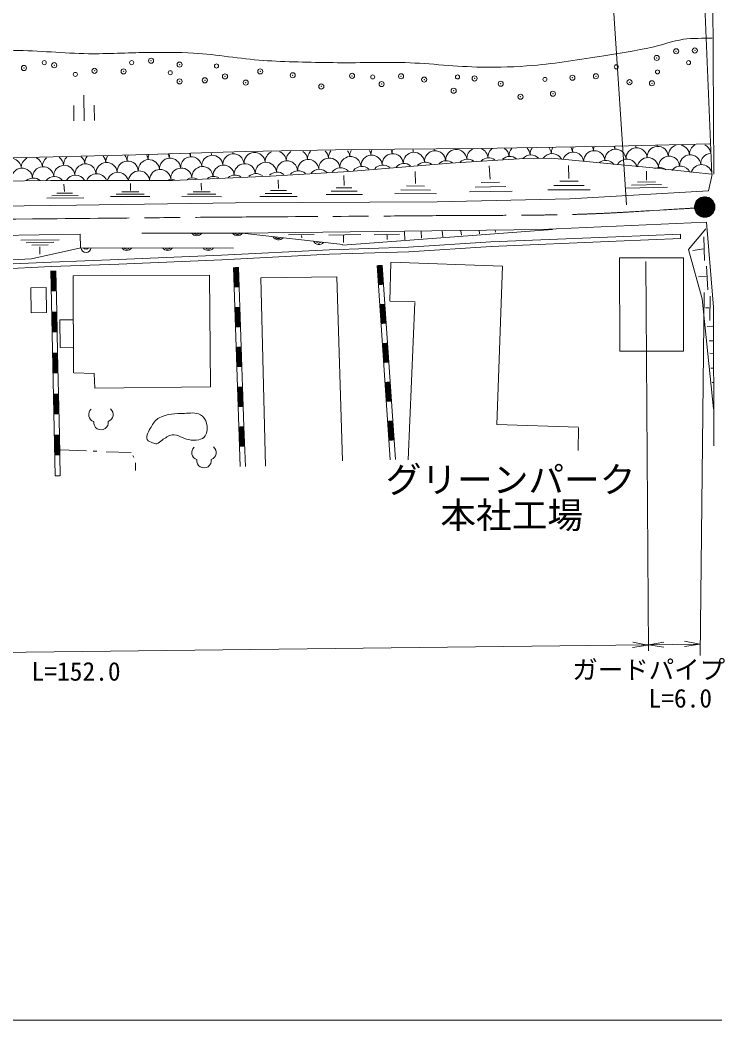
# Model space of a CAD drawing. Units: millimetres, scale not verified. Extents: x 40000 to 680000, y 20000 to 380000.
# Drawn here: x 474593 to 542769, y 205000 to 303139 of the extents above; entities that cross this region are included whole.
import ezdxf
from ezdxf.enums import TextEntityAlignment as Align

# ---------------------------------------------------------------- set-up
doc = ezdxf.new("R2010")
doc.units = ezdxf.units.MM
doc.header["$LTSCALE"] = 1000
doc.header["$PDMODE"] = 32
doc.header["$PDSIZE"] = 500
doc.linetypes.add('CHAIN', pattern=[18.5, 12, -1.5, 3.5, -1.5])
for name, color, linetype, lineweight in [('M-BGD', 7, 'Continuous', 13), ('M-BMK', 2, 'CHAIN', 13), ('M-BMK-SRVR', 3, 'Continuous', 13), ('M-STR-HTXT', 7, 'Continuous', 13), ('M-STR-STRC', 7, 'Continuous', 13), ('M-TTL-BAND', 7, 'Continuous', 13)]:
    doc.layers.add(name, color=color, linetype=linetype, lineweight=lineweight)
doc.layers.add('M-BGD-HTXT', color=7, linetype='Continuous')
doc.styles.add('ＭＳ ゴシック', font='')
doc.styles.get('ＭＳ ゴシック').set_extended_font_data('MS Gothic')

# ---------------------------------------------------------------- blocks, each defined once
blk = doc.blocks.new('園庭')
at = {"color": 7, "linetype": 'Continuous', "lineweight": 13}
for centre, start, end in [((-0.4, 0.4), 131.41945, 251.14243), ((0.4, 0.4), 288.85757, 48.58055), ((0, -0.25), 172.14016, 7.85984)]:
    blk.add_arc(centre, 0.6, start, end, dxfattribs=at)

msp = doc.modelspace()

# ---------------------------------------------------------------- linework, layer by layer
at = {"layer": 'M-BGD'}
for p, q in [((542478, 317858), (542643, 288012)), ((480888, 293256), (480860, 295756)), ((479871, 294745), (479888, 293245)), ((481871, 294767), (481888, 293267)), ((519479, 290525), (507318, 290415)), ((532930, 290744), (519479, 290525)), ((542263, 290974), (532930, 290744)), ((485962, 289921), (471880, 289564)), ((496695, 290223), (485962, 289921)), ((507318, 290415), (496695, 290223)), ((516804, 289096), (524078, 289535)), ((524078, 289535), (526714, 289590)), ((526714, 289590), (537035, 288602)), ((506867, 288273), (516804, 289096)), ((520704, 287504), (520618, 288839)), ((528436, 287586), (528411, 288847)), ((537035, 288602), (542440, 288009)), ((489546, 287394), (499153, 287806)), ((499153, 287806), (506867, 288273)), ((506380, 286887), (506353, 287871)), ((513384, 287106), (513359, 288255)), ((536058, 287435), (536046, 288288)), ((542484, 287992), (542130, 286370)), ((455889, 287154), (477632, 287394)), ((477632, 287394), (489546, 287394)), ((478965, 286311), (478891, 287044)), ((485420, 286417), (485447, 287077)), ((492396, 286430), (492363, 287122)), ((499941, 286588), (499930, 287467)), ((507152, 286673), (505621, 286665)), ((514263, 286842), (512516, 286858)), ((522249, 286790), (519255, 286735)), ((521621, 287224), (519825, 287191)), ((529933, 286886), (526967, 286886)), ((529331, 287306), (527552, 287306)), ((538126, 286735), (534012, 286619)), ((537534, 287003), (534595, 286920)), ((536943, 287270), (535179, 287221)), ((480838, 285671), (477224, 285646)), ((480297, 285912), (477715, 285894)), ((479756, 286153), (478207, 286142)), ((487318, 285831), (483473, 285831)), ((486778, 286051), (484031, 286051)), ((486238, 286271), (484590, 286271)), ((494374, 285797), (490477, 285831)), ((493806, 286033), (491023, 286057)), ((493239, 286268), (491569, 286283)), ((501796, 285807), (498105, 285807)), ((501265, 286100), (498628, 286100)), ((500734, 286393), (499152, 286393)), ((508190, 286022), (504619, 286005)), ((507671, 286347), (505120, 286335)), ((515444, 286065), (511368, 286103)), ((514854, 286453), (511942, 286481)), ((522877, 286356), (518685, 286279)), ((530534, 286466), (526381, 286466)), ((542130, 286370), (528515, 285580)), ((480133, 284962), (461234, 284756)), ((495739, 285209), (480133, 284962)), ((515503, 285291), (495739, 285209)), ((528515, 285580), (515503, 285291)), ((541913, 283287), (525708, 282587)), ((541886, 282642), (540156, 280624)), ((542627, 274942), (541927, 283301)), ((480497, 282134), (450494, 281558)), ((480538, 280775), (480497, 282134)), ((486532, 282234), (496396, 282210)), ((525708, 282587), (496268, 282216)), ((496396, 282210), (506266, 281093)), ((500936, 282051), (503443, 282084)), ((502222, 282002), (502254, 281774)), ((504891, 282035), (508033, 282084)), ((506273, 281054), (526815, 282572)), ((506340, 282002), (506340, 281319)), ((509351, 282067), (511825, 282116)), ((510604, 282019), (510604, 281595)), ((512340, 281557), (512319, 282339)), ((513990, 281720), (513936, 282393)), ((516062, 281850), (516019, 282436)), ((517907, 282024), (517853, 282447)), ((519654, 282143), (519622, 282523)), ((520774, 281362), (533048, 281875)), ((521217, 282512), (521228, 282328)), ((533048, 281875), (539384, 282131)), ((533066, 281425), (539402, 281681)), ((539371, 282088), (539378, 281698)), ((541680, 281858), (541745, 279530)), ((474669, 281523), (478446, 281574)), ((475207, 281283), (477905, 281320)), ((475714, 279714), (480572, 280788)), ((475745, 281043), (477364, 281065)), ((476553, 280889), (476548, 280148)), ((480572, 280788), (495539, 280763)), ((504921, 280593), (512719, 280849)), ((512719, 280849), (520774, 281362)), ((512741, 280400), (520798, 280912)), ((520798, 280912), (533066, 281425)), ((484267, 279641), (494372, 280044)), ((494372, 280044), (504921, 280593)), ((494393, 279594), (504940, 280143)), ((504940, 280143), (512741, 280400)), ((539670, 279811), (533407, 279800)), ((533407, 279800), (533424, 270627)), ((539686, 270638), (539670, 279811)), ((540156, 280624), (541515, 275765)), ((541675, 280675), (540611, 280512)), ((475731, 279691), (452073, 278578)), ((470163, 279018), (477637, 279384)), ((470185, 278569), (477656, 278935)), ((477637, 279384), (484267, 279641)), ((477656, 278935), (484285, 279191)), ((484285, 279191), (494393, 279594)), ((496197, 259316), (495534, 278860)), ((495650, 276908), (495583, 278862)), ((495700, 276909), (495633, 278864)), ((495750, 276911), (495683, 278865)), ((495800, 276913), (495733, 278867)), ((495850, 276914), (495783, 278869)), ((495900, 276916), (495833, 278871)), ((495950, 276918), (495883, 278872)), ((496000, 276920), (495933, 278874)), ((496050, 276921), (495983, 278876)), ((496166, 274969), (496033, 278877)), ((510915, 259958), (509614, 279052)), ((509794, 277146), (509664, 279056)), ((509844, 277150), (509714, 279059)), ((509894, 277153), (509764, 279063)), ((509944, 277157), (509814, 279066)), ((509994, 277160), (509864, 279069)), ((510044, 277163), (509914, 279073)), ((510094, 277167), (509964, 279076)), ((510144, 277170), (510013, 279080)), ((510193, 277174), (510063, 279083)), ((510373, 275267), (510113, 279086)), ((510877, 275551), (510973, 279353)), ((510978, 279380), (521934, 278985)), ((521933, 278970), (521358, 263441)), ((541941, 278981), (542055, 276653)), ((478043, 258410), (477613, 278522)), ((477706, 276512), (477663, 278523)), ((477756, 276513), (477713, 278524)), ((477806, 276514), (477763, 278525)), ((477856, 276515), (477813, 278526)), ((477906, 276516), (477863, 278527)), ((477956, 276517), (477913, 278528)), ((478006, 276518), (477963, 278529)), ((478056, 276519), (478013, 278530)), ((478106, 276520), (478063, 278531)), ((478199, 274510), (478113, 278532)), ((479801, 278022), (493193, 278104)), ((479855, 268526), (479801, 278022)), ((493193, 278104), (493289, 267145)), ((498202, 277849), (505686, 277949)), ((498660, 259361), (498202, 277849)), ((505686, 277949), (506238, 259887)), ((541165, 277940), (541914, 277962)), ((477159, 276892), (475640, 276866)), ((475640, 276866), (475682, 274392)), ((477201, 274418), (477159, 276892)), ((542299, 276035), (542266, 273642)), ((495783, 272999), (495716, 274953)), ((495832, 273001), (495766, 274955)), ((495882, 273002), (495816, 274957)), ((495932, 273004), (495866, 274958)), ((495982, 273006), (495916, 274960)), ((496032, 273007), (495966, 274962)), ((496082, 273009), (496016, 274963)), ((496132, 273011), (496066, 274965)), ((496182, 273012), (496116, 274967)), ((496299, 271060), (496166, 274969)), ((510055, 273327), (509924, 275237)), ((510104, 273331), (509974, 275240)), ((510154, 273334), (510024, 275244)), ((510204, 273338), (510074, 275247)), ((510254, 273341), (510124, 275250)), ((510304, 273344), (510174, 275254)), ((510354, 273348), (510224, 275257)), ((510404, 273351), (510274, 275261)), ((510454, 273355), (510324, 275264)), ((510634, 271448), (510373, 275267)), ((510895, 275561), (513348, 275476)), ((512683, 259990), (513338, 275423)), ((541515, 275765), (542627, 264977)), ((541848, 274891), (542206, 274891)), ((542668, 261354), (542627, 274942)), ((475682, 274392), (477201, 274418)), ((477792, 272489), (477749, 274500)), ((477842, 272490), (477799, 274502)), ((477892, 272491), (477849, 274503)), ((477942, 272492), (477899, 274504)), ((477992, 272494), (477949, 274505)), ((478042, 272495), (477999, 274506)), ((478092, 272496), (478049, 274507)), ((478142, 272497), (478099, 274508)), ((478192, 272498), (478149, 274509)), ((478285, 270488), (478199, 274510)), ((478544, 270983), (478512, 273712)), ((478512, 273712), (479733, 273712)), ((542000, 273070), (542565, 273080)), ((479762, 270970), (478544, 270983)), ((495915, 269090), (495849, 271044)), ((495965, 269092), (495899, 271046)), ((496015, 269093), (495949, 271048)), ((496065, 269095), (495999, 271049)), ((496115, 269097), (496049, 271051)), ((496165, 269098), (496099, 271053)), ((496215, 269100), (496149, 271055)), ((496265, 269102), (496199, 271056)), ((496315, 269104), (496249, 271058)), ((496431, 267151), (496299, 271060)), ((510315, 269508), (510185, 271418)), ((510365, 269512), (510234, 271421)), ((510414, 269515), (510284, 271425)), ((510464, 269519), (510334, 271428)), ((510514, 269522), (510384, 271431)), ((510564, 269525), (510434, 271435)), ((510614, 269529), (510484, 271438)), ((510664, 269532), (510534, 271442)), ((510714, 269536), (510584, 271445)), ((510894, 267630), (510634, 271448)), ((542592, 271659), (542201, 271648)), ((477878, 268467), (477835, 270478)), ((477928, 268468), (477885, 270479)), ((477978, 268469), (477935, 270480)), ((478028, 268470), (477985, 270481)), ((478078, 268471), (478035, 270482)), ((478128, 268472), (478085, 270483)), ((478178, 268473), (478135, 270484)), ((478228, 268474), (478185, 270486)), ((478278, 268475), (478235, 270487)), ((478371, 266465), (478285, 270488)), ((533424, 270627), (539686, 270638)), ((542592, 270422), (542277, 270433)), ((542624, 268979), (542353, 268979)), ((481882, 268455), (479864, 268505)), ((481946, 267017), (481882, 268455)), ((493289, 267145), (481946, 267017)), ((496048, 265181), (495982, 267136)), ((496098, 265183), (496031, 267137)), ((496148, 265185), (496081, 267139)), ((496198, 265186), (496131, 267141)), ((496248, 265188), (496181, 267142)), ((496298, 265190), (496231, 267144)), ((496348, 265191), (496281, 267146)), ((496398, 265193), (496331, 267147)), ((496448, 265195), (496381, 267149)), ((496564, 263242), (496431, 267151)), ((510575, 265689), (510445, 267599)), ((510625, 265693), (510495, 267602)), ((510675, 265696), (510545, 267606)), ((510725, 265700), (510594, 267609)), ((510774, 265703), (510644, 267613)), ((510824, 265706), (510694, 267616)), ((510874, 265710), (510744, 267619)), ((510924, 265713), (510794, 267623)), ((510974, 265717), (510844, 267626)), ((511154, 263811), (510894, 267630)), ((542635, 267568), (542483, 267568)), ((477964, 264444), (477921, 266456)), ((478014, 264445), (477971, 266457)), ((478064, 264447), (478021, 266458)), ((478114, 264448), (478071, 266459)), ((478164, 264449), (478121, 266460)), ((478214, 264450), (478171, 266461)), ((478264, 264451), (478221, 266462)), ((478314, 264452), (478271, 266463)), ((478364, 264453), (478321, 266464)), ((478457, 262443), (478371, 266465)), ((496181, 261272), (496114, 263227)), ((496231, 261274), (496164, 263228)), ((496280, 261276), (496214, 263230)), ((496330, 261277), (496264, 263232)), ((496380, 261279), (496314, 263234)), ((496430, 261281), (496364, 263235)), ((496480, 261282), (496414, 263237)), ((496530, 261284), (496464, 263239)), ((496580, 261286), (496514, 263240)), ((496697, 259333), (496564, 263242)), ((510835, 261870), (510705, 263780)), ((510885, 261874), (510755, 263783)), ((510935, 261877), (510805, 263787)), ((510985, 261881), (510855, 263790)), ((511035, 261884), (510904, 263794)), ((511084, 261887), (510954, 263797)), ((511134, 261891), (511004, 263800)), ((511184, 261894), (511054, 263804)), ((511234, 261898), (511104, 263807)), ((511414, 259992), (511154, 263811)), ((521382, 263440), (529377, 263167)), ((529378, 263122), (529346, 260885)), ((478050, 260422), (478007, 262433)), ((478100, 260423), (478057, 262434)), ((478150, 260424), (478107, 262435)), ((478200, 260425), (478157, 262436)), ((478250, 260426), (478207, 262437)), ((478300, 260427), (478257, 262439)), ((478350, 260428), (478307, 262440)), ((478400, 260430), (478357, 262441)), ((478450, 260431), (478407, 262442)), ((478543, 258420), (478457, 262443)), ((478555, 260957), (481127, 260870)), ((481775, 260816), (482133, 260816)), ((483045, 260772), (485508, 260707)), ((485671, 260414), (485757, 260208)), ((485931, 259665), (485931, 258927)), ((478045, 258396), (478501, 258396))]:
    msp.add_line(p, q, dxfattribs=at)
for centre in [(476973, 298954), (485543, 298954), (493865, 298624), (533088, 298542), (540175, 298954), (480022, 297800), (489333, 297965), (509192, 297553), (517514, 297553), (526084, 297306), (537126, 298047)]:
    msp.add_circle(centre, 200, dxfattribs=at)
for centre, radius, start, end in [((519454, 289542), 1039, 3.87416, 66.91102), ((521528, 289682), 1039, 126.96601, 183.87416), ((521528, 289682), 1039, 3.87416, 54.66095), ((523602, 289822), 1039, 136.33333, 183.87416), ((523602, 289822), 1039, 3.87416, 45.50449), ((525677, 289963), 1039, 144.01629, 183.87416), ((525677, 289963), 1039, 3.87416, 38.19801), ((527751, 290103), 1039, 150.67409, 183.87416), ((527751, 290103), 1039, 3.87416, 31.54021), ((529825, 290244), 1039, 156.90344, 183.87416), ((529825, 290244), 1039, 3.87416, 25.31085), ((531899, 290384), 1039, 162.84093, 183.87416), ((531899, 290384), 1039, 3.87416, 19.37337), ((533973, 290525), 1039, 168.58111, 183.87416), ((535081, 289558), 1039, 3.87416, 183.87416), ((533973, 290525), 1039, 3.87416, 13.63319), ((536047, 290665), 1039, 174.19578, 183.87416), ((537155, 289698), 1039, 3.87416, 183.87416), ((536047, 290665), 1039, 3.87416, 8.01852), ((538122, 290806), 1039, 179.74427, 183.87416), ((539229, 289839), 1039, 104.11381, 183.87416), ((539229, 289839), 1039, 3.87416, 78.10048), ((541303, 289979), 1039, 119.7297, 183.87416), ((541303, 289979), 1039, 10.08006, 62.4846), ((473682, 288526), 1039, 3.87416, 76.91753), ((475757, 288666), 1039, 119.01875, 183.87416), ((475757, 288666), 1039, 3.87416, 64.15286), ((477831, 288806), 1039, 127.71465, 183.87416), ((477831, 288806), 1039, 3.87416, 55.45696), ((479905, 288947), 1039, 134.88055, 183.87416), ((479905, 288947), 1039, 3.87416, 48.29106), ((481979, 289087), 1039, 141.19647, 183.87416), ((481979, 289087), 1039, 3.87416, 41.97514), ((484053, 289228), 1039, 146.96652, 183.87416), ((484053, 289228), 1039, 3.87416, 36.20508), ((486127, 289368), 1039, 152.39038, 183.87416), ((486127, 289368), 1039, 3.87416, 30.4643), ((488201, 289509), 1039, 157.84981, 183.87416), ((489309, 288542), 1039, 3.87416, 183.87416), ((488201, 289509), 1039, 3.87416, 25.00487), ((490276, 289649), 1039, 163.09035, 183.87416), ((491383, 288682), 1039, 3.87416, 183.87416), ((490276, 289649), 1039, 3.87416, 19.76433), ((492350, 289790), 1039, 168.17611, 183.87416), ((493457, 288823), 1039, 3.87416, 183.87416), ((492350, 289790), 1039, 3.87416, 14.67857), ((494424, 289930), 1039, 173.1574, 183.87416), ((495531, 288963), 1039, 3.87416, 183.87416), ((494424, 289930), 1039, 3.87416, 9.69728), ((496498, 290071), 1039, 178.07633, 183.87416), ((497605, 289104), 1039, 3.87416, 183.87416), ((496498, 290071), 1039, 3.87416, 4.77835), ((498572, 290211), 1039, 182.97058, 183.87416), ((499680, 289244), 1039, 113.07578, 183.87416), ((499680, 289244), 1039, 3.87416, 69.27041), ((501754, 289385), 1039, 125.39145, 183.87416), ((501754, 289385), 1039, 3.87416, 56.2355), ((503828, 289525), 1039, 135.04168, 183.87416), ((504935, 288558), 1039, 3.87416, 183.87416), ((503828, 289525), 1039, 3.87416, 46.58527), ((505902, 289666), 1039, 143.23987, 183.87416), ((507009, 288699), 1039, 3.87416, 183.87416), ((505902, 289666), 1039, 3.87416, 38.38708), ((507976, 289806), 1039, 150.61527, 183.87416), ((509083, 288839), 1039, 3.87416, 183.87416), ((507976, 289806), 1039, 3.87416, 31.01168), ((510050, 289947), 1039, 157.47229, 183.87416), ((511158, 288980), 1039, 3.87416, 183.87416), ((510050, 289947), 1039, 3.87416, 24.15466), ((512124, 290087), 1039, 163.99034, 183.87416), ((513232, 289120), 1039, 3.87416, 183.87416), ((512124, 290087), 1039, 3.87416, 17.63662), ((514199, 290227), 1039, 170.29042, 183.87416), ((515306, 289261), 1039, 3.87416, 183.87416), ((514199, 290227), 1039, 3.87416, 11.33653), ((516273, 290368), 1039, 176.46376, 183.87416), ((517380, 289401), 1039, 3.87416, 183.87416), ((516273, 290368), 1039, 3.87416, 5.16319), ((518347, 290508), 1039, 182.58668, 183.87416), ((519454, 289542), 1039, 114.71593, 183.87416), ((520561, 288575), 1039, 54.22099, 133.52733), ((522636, 288715), 1039, 50.73283, 133.52733), ((524710, 288856), 1039, 42.72588, 139.42785), ((526784, 288996), 1039, 28.33096, 146.53833), ((528858, 289137), 1039, 7.06453, 161.20836), ((530932, 289277), 1039, 3.87416, 180.71403), ((533006, 289417), 1039, 3.87416, 183.87416), ((536188, 288591), 1039, 3.87416, 172.68367), ((538262, 288732), 1039, 3.87416, 183.87416), ((540336, 288872), 1039, 3.87416, 183.87416), ((542410, 289012), 1039, 94.26018, 183.87416), ((474790, 287559), 1039, 3.87416, 183.87416), ((476864, 287699), 1039, 3.87416, 183.87416), ((478938, 287840), 1039, 3.87416, 183.87416), ((481012, 287980), 1039, 3.87416, 183.87416), ((483086, 288121), 1039, 3.87416, 183.87416), ((485160, 288261), 1039, 3.87416, 183.87416), ((487235, 288401), 1039, 3.87416, 183.87416), ((490416, 287575), 1039, 3.87416, 183.87416), ((492490, 287716), 1039, 3.87416, 183.87416), ((494564, 287856), 1039, 3.87416, 183.87416), ((496639, 287996), 1039, 3.87416, 183.87416), ((498713, 288137), 1039, 3.87416, 183.87416), ((500787, 288277), 1039, 3.87416, 183.87416), ((502861, 288418), 1039, 3.87416, 183.87416), ((506042, 287591), 1039, 44.67673, 144.20775), ((508117, 287732), 1039, 46.84867, 142.53705), ((510191, 287872), 1039, 49.0979, 140.28783), ((512265, 288013), 1039, 51.4372, 137.94852), ((514339, 288153), 1039, 53.88281, 135.50291), ((516413, 288294), 1039, 54.22099, 133.52733), ((518487, 288434), 1039, 54.22099, 133.52733), ((532040, 288310), 1039, 38.71654, 129.55635), ((534114, 288451), 1039, 15.4597, 152.81319), ((537295, 287624), 1039, 51.46789, 116.805), ((539369, 287765), 1039, 24.37032, 143.90257), ((541443, 287905), 1039, 15.71994, 164.62443), ((475897, 286592), 1039, 49.53017, 131.20955), ((477971, 286732), 1039, 39.73761, 141.00211), ((480045, 286873), 1039, 31.17025, 149.56948), ((482119, 287013), 1039, 23.31203, 157.42769), ((484194, 287154), 1039, 15.88869, 164.85103), ((486268, 287294), 1039, 8.72499, 172.01473), ((488342, 287435), 1039, 3.87416, 179.04842), ((491523, 286608), 1039, 64.78227, 120.8485), ((493598, 286749), 1039, 60.56455, 125.06622), ((495672, 286889), 1039, 56.79073, 128.84004), ((497746, 287030), 1039, 53.33191, 132.29887), ((499820, 287170), 1039, 50.11009, 135.52068), ((501894, 287311), 1039, 47.07382, 138.55696), ((503968, 287451), 1039, 44.18698, 141.4438), ((489449, 286468), 1039, 74.12364, 106.61608), ((491932, 282596), 625, 216.72808, 322.98828), ((491931, 282409), 312, 216.72808, 322.98828), ((495933, 282617), 645, 218.85652, 320.4244), ((495931, 282399), 312, 216.72808, 322.98828), ((499950, 282185), 625, 210.41306, 316.67327), ((499929, 281999), 312, 210.41306, 316.67327), ((481070, 280835), 500, 186.08212, 354.36061), ((481068, 280975), 312, 216.77643, 323.03663), ((485068, 281156), 625, 216.77643, 323.03663), ((485068, 280968), 312, 216.77643, 323.03663), ((489068, 281149), 625, 216.77643, 323.03663), ((489068, 280962), 312, 216.77643, 323.03663), ((493068, 281143), 625, 216.77643, 323.03663), ((493068, 280955), 312, 216.77643, 323.03663), ((503925, 281735), 625, 210.41306, 316.67327), ((503904, 281549), 312, 210.41306, 316.67327)]:
    msp.add_arc(centre, radius, start, end, dxfattribs=at)
for points, knots in [([(456959, 296904), (457512, 297280), (458035, 297705), (458618, 298032), (459226, 298373), (459861, 298674), (460523, 298895), (461424, 299195), (462369, 299352), (463306, 299513), (464534, 299724), (465774, 299875), (467017, 299969), (469336, 300143), (471666, 300182), (473991, 300162), (476429, 300141), (478860, 299864), (481298, 299832), (483202, 299808), (485106, 299935), (487011, 299942), (488549, 299948), (490090, 299977), (491625, 299887), (493904, 299755), (496159, 299329), (498437, 299173), (500722, 299017), (503014, 298990), (505304, 298954), (507666, 298916), (510029, 299023), (512390, 298954), (514884, 298880), (517367, 298547), (519861, 298514), (521547, 298492), (523236, 298537), (524915, 298679), (527245, 298876), (529555, 299269), (531864, 299631), (533456, 299881), (535050, 300135), (536625, 300473), (537647, 300693), (538631, 301091), (539665, 301242), (540600, 301379), (541553, 301323), (542497, 301363)], [0, 0, 0, 0, 1, 1, 1, 2, 2, 2, 3, 3, 3, 4, 4, 4, 5, 5, 5, 6, 6, 6, 7, 7, 7, 8, 8, 8, 9, 9, 9, 10, 10, 10, 11, 11, 11, 12, 12, 12, 13, 13, 13, 14, 14, 14, 15, 15, 15, 16, 16, 16, 17, 17, 17, 17]), ([(489526, 262416), (490077, 262469), (490575, 262046), (491122, 261960), (491454, 261908), (491806, 261839), (492131, 261928), (492366, 261992), (492619, 262112), (492749, 262318), (492973, 262674), (493002, 263165), (492896, 263572), (492809, 263902), (492591, 264234), (492293, 264402), (491833, 264661), (491242, 264555), (490715, 264532), (489884, 264495), (488982, 264515), (488257, 264109), (487898, 263908), (487643, 263540), (487443, 263181), (487236, 262809), (486913, 262356), (487069, 261960), (487144, 261768), (487415, 261731), (487606, 261651), (487736, 261596), (487874, 261512), (488013, 261537), (488223, 261574), (488351, 261800), (488534, 261911), (488851, 262104), (489157, 262380), (489526, 262416)], [0, 0, 0, 0, 1, 1, 1, 2, 2, 2, 3, 3, 3, 4, 4, 4, 5, 5, 5, 6, 6, 6, 7, 7, 7, 8, 8, 8, 9, 9, 9, 10, 10, 10, 11, 11, 11, 12, 12, 12, 13, 13, 13, 13])]:
    msp.add_open_spline(points, degree=3, knots=knots, dxfattribs=at)
for p in [(538960, 300075), (540792, 300148), (487451, 299141), (537056, 299416), (474981, 298427), (477947, 298702), (481903, 298153), (484759, 298098), (490252, 298757), (498163, 298098), (492725, 297219), (494702, 297603), (501349, 297713), (507172, 297658), (511970, 297621), (514240, 297292), (519184, 297402), (528779, 297475), (531087, 297621), (490252, 297109), (496735, 296999), (504151, 296614), (510065, 296852), (517133, 296193), (521748, 296889), (534383, 297036), (536580, 296926), (523689, 295607), (526875, 295900)]:
    msp.add_point(p, dxfattribs=at)
at = {"layer": 'M-BMK'}
msp.add_open_spline([(540777, 284681), (537134, 284483), (533493, 284204), (529846, 284086), (525167, 283934), (520484, 283983), (515803, 283942), (507841, 283873), (499879, 283839), (491918, 283770), (483324, 283696), (474731, 283598), (466137, 283512)], degree=3, knots=[0, 0, 0, 0, 1, 1, 1, 2, 2, 2, 3, 3, 3, 4, 4, 4, 4], dxfattribs=at)
at = {"layer": 'M-BMK-SRVR'}
for p, q in [((540764, 284820), (541728, 285784)), ((540768, 284683), (541865, 285779)), ((540782, 284980), (541568, 285765)), ((540788, 284562), (541986, 285759)), ((540820, 284452), (542096, 285728)), ((540847, 285186), (541361, 285700)), ((540862, 284352), (542196, 285686)), ((540912, 284261), (542287, 285636)), ((542600, 284237), (541216, 285622)), ((542652, 284327), (541305, 285674)), ((542696, 284424), (541403, 285717)), ((542730, 284531), (541510, 285752)), ((542754, 284649), (541628, 285775)), ((542763, 284781), (541760, 285785)), ((542752, 284934), (541912, 285773)), ((542704, 285123), (542102, 285726)), ((541780, 283785), (540763, 284801)), ((541629, 283794), (540772, 284651)), ((541910, 283796), (540774, 284932)), ((542027, 283820), (540799, 285049)), ((542133, 283856), (540834, 285155)), ((542230, 283900), (540879, 285251)), ((542319, 283953), (540932, 285340)), ((540969, 284177), (542371, 285579)), ((542400, 284013), (540992, 285421)), ((541034, 284100), (542448, 285514)), ((542474, 284081), (541059, 285495)), ((541106, 284031), (542517, 285442)), ((542540, 284156), (541134, 285562)), ((541185, 283969), (542579, 285363)), ((541272, 283914), (542634, 285276)), ((541366, 283867), (542681, 285181)), ((541470, 283829), (542719, 285078)), ((541583, 283801), (542747, 284964)), ((541710, 283786), (542762, 284838)), ((541854, 283789), (542759, 284694)), ((541445, 283837), (540815, 284467)), ((541128, 284012), (540991, 284150)), ((542027, 283820), (542728, 284521)), ((542272, 283924), (542624, 284276))]:
    msp.add_line(p, q, dxfattribs=at)
msp.add_circle((541763, 284785), 1000, dxfattribs=at)
at = {"layer": 'M-STR-HTXT'}
for p, q in [((542474, 287997), (540776, 328213)), ((535978, 279453), (536233, 241243)), ((541317, 240782), (541697, 276398)), ((541320, 241892), (383552, 240030)), ((536192, 241802), (534690, 241565)), ((536192, 241802), (534695, 242065)), ((536250, 241824), (537748, 242086)), ((536250, 241824), (537752, 241586)), ((541278, 241881), (539773, 241662)), ((541278, 241881), (539783, 242162))]:
    msp.add_line(p, q, dxfattribs=at)
at = {"layer": 'M-STR-STRC'}
msp.add_line((532193, 313896), (534082, 285010), dxfattribs=at)
at = {"layer": 'M-TTL-BAND'}
msp.add_line((40000, 205000), (579000, 205000), dxfattribs=at)

# ---------------------------------------------------------------- block references
at = {"layer": 'M-BGD', "xscale": 1200, "yscale": 1200, "rotation": 0.65231}
for p in [(482534, 263941), (492642, 260205)]:
    msp.add_blockref('園庭', p, dxfattribs=at)

# ---------------------------------------------------------------- texts
at = {"layer": 'M-BGD-HTXT', "style": 'ＭＳ ゴシック'}
for s, p in [('グリーンパーク', (510467, 255986)), ('本社工場', (515822, 252487))]:
    msp.add_text(s, height=2566, dxfattribs=at).set_placement(p, align=Align.BOTTOM_LEFT)
at = {"layer": 'M-STR-HTXT', "style": 'ＭＳ ゴシック'}
for s, p in [('ガードパイプ', (528766, 237913)), ('ガードフエンス\u3000\u3000L=152.0', (453230, 237749)), ('L=6.0', (536249, 235112))]:
    msp.add_text(s, height=1833, dxfattribs=at).set_placement(p, align=Align.BOTTOM_LEFT)

doc.saveas('drawing.dxf')
